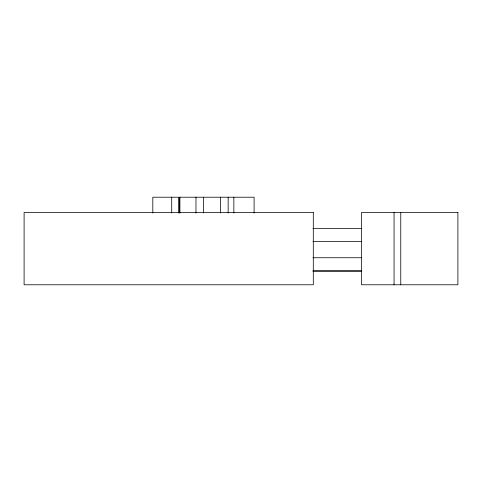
<?xml version="1.0" encoding="UTF-8"?>
<svg xmlns="http://www.w3.org/2000/svg" width="482" height="482" viewBox="0 0 482 482"><rect width="100%" height="100%" fill="white"/><g stroke="black" fill="none" stroke-linecap="round" stroke-linejoin="round"><path stroke-width="0.72" d="M203.211 197.216L179.587 197.216L179.587 213.032M312.932 228.504L361.795 228.504M312.932 241.398L361.795 241.398M312.932 257.743L361.795 257.743M312.932 270.643L361.795 270.643M312.932 271.601L361.795 271.601M400.765 212.484L400.765 284.784M394.053 212.484L394.053 284.784M254.098 213.032L254.098 197.216L203.47 197.216L203.47 213.032M233.86 197.216L233.86 213.032M228.149 197.216L228.149 213.032M220.605 197.216L220.605 213.032M195.969 197.216L195.969 213.032M179.913 197.216L179.913 213.032M178.647 213.032L178.647 197.216L152.818 197.216L152.812 213.032M171.713 197.216L171.713 213.032M313.3 212.484L24.1 212.484L24.1 284.784L313.3 284.784L313.3 212.484M457.9 212.484L361.5 212.484L361.5 284.784L457.9 284.784L457.9 212.484"/></g></svg>
